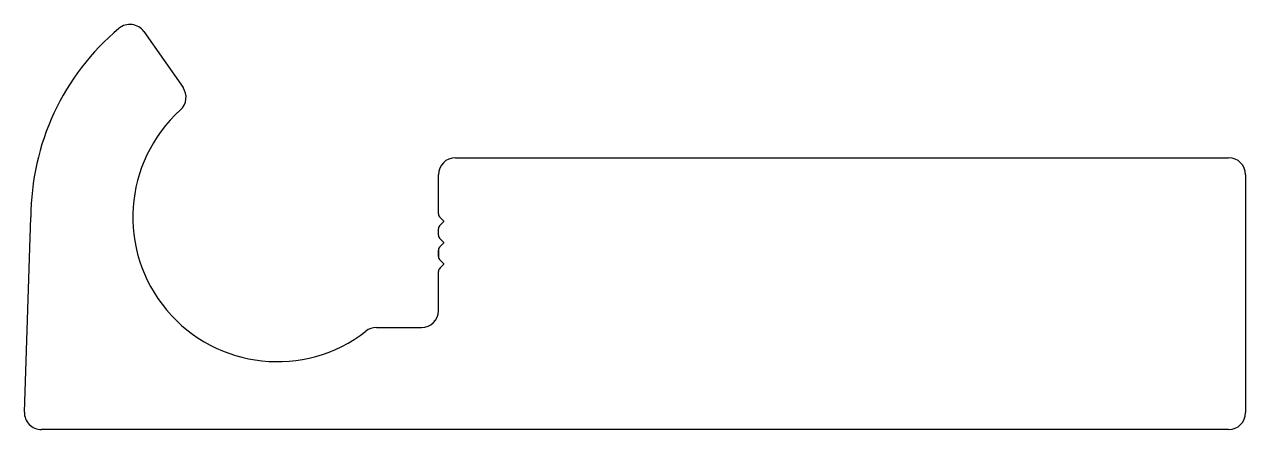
# Model space of a CAD drawing. Header units: inches. Extents: x -28 to 29, y 0.1 to 19.1.
import ezdxf

# ---------------------------------------------------------------- set-up
doc = ezdxf.new("R2010")
doc.units = ezdxf.units.IN
doc.header["$MEASUREMENT"] = 0

msp = doc.modelspace()

# ---------------------------------------------------------------- linework, layer by layer
at = {"color": 7}
for p, q in [((-22.432, 18.725), (-20.601, 16.11)), ((-7.875, 12.836), (28.24, 12.836)), ((-8.669, 10.221), (-8.669, 12.042)), ((29.034, 12.042), (29.034, 0.93)), ((-28.009, 0.956), (-27.708, 10.058)), ((-8.425, 9.873), (-8.596, 10.044)), ((-8.596, 9.69), (-8.425, 9.861)), ((-8.669, 9.221), (-8.669, 9.513)), ((-8.425, 8.873), (-8.596, 9.044)), ((-8.596, 8.69), (-8.425, 8.861)), ((-8.669, 8.221), (-8.669, 8.514)), ((-8.669, 8.514), (-8.669, 8.221)), ((-8.669, 8.221), (-8.669, 8.514)), ((-8.669, 8.514), (-8.669, 8.221)), ((-8.669, 8.221), (-8.669, 8.514)), ((-8.425, 7.873), (-8.596, 8.044)), ((-8.669, 5.692), (-8.669, 7.514)), ((-8.669, 7.514), (-8.669, 7.514)), ((-8.596, 7.69), (-8.425, 7.861)), ((-11.57, 4.898), (-9.463, 4.898)), ((28.24, 0.136), (-27.216, 0.136))]:
    msp.add_line(p, q, dxfattribs=at)
for centre, radius, start, end in [((-16.199, 10.058), 11.509, 129.9725, 180), ((-23.083, 18.27), 0.794, 35, 129.9725), ((-21.252, 15.655), 0.794, 312.0753, 35), ((-16.199, 10.058), 6.747, 132.0753, 307.8636), ((-7.875, 12.042), 0.794, 90, 180), ((28.24, 12.042), 0.794, 360, 90), ((-8.419, 10.221), 0.25, 180, 225), ((-8.43, 9.867), 0.008, 315, 45), ((-8.419, 9.513), 0.25, 135, 180), ((-8.419, 9.221), 0.25, 180, 225), ((-8.419, 8.514), 0.25, 135, 180), ((-8.43, 8.867), 0.008, 315, 45), ((-8.419, 8.221), 0.25, 180, 225), ((-8.419, 7.514), 0.25, 135, 180), ((-8.43, 7.867), 0.008, 315, 45), ((-9.463, 5.692), 0.794, 270, 0), ((-11.57, 4.105), 0.794, 90, 127.8636), ((-27.216, 0.93), 0.794, 178.1033, 270), ((28.24, 0.93), 0.794, 270, 0)]:
    msp.add_arc(centre, radius, start, end, dxfattribs=at)

doc.saveas('drawing.dxf')
